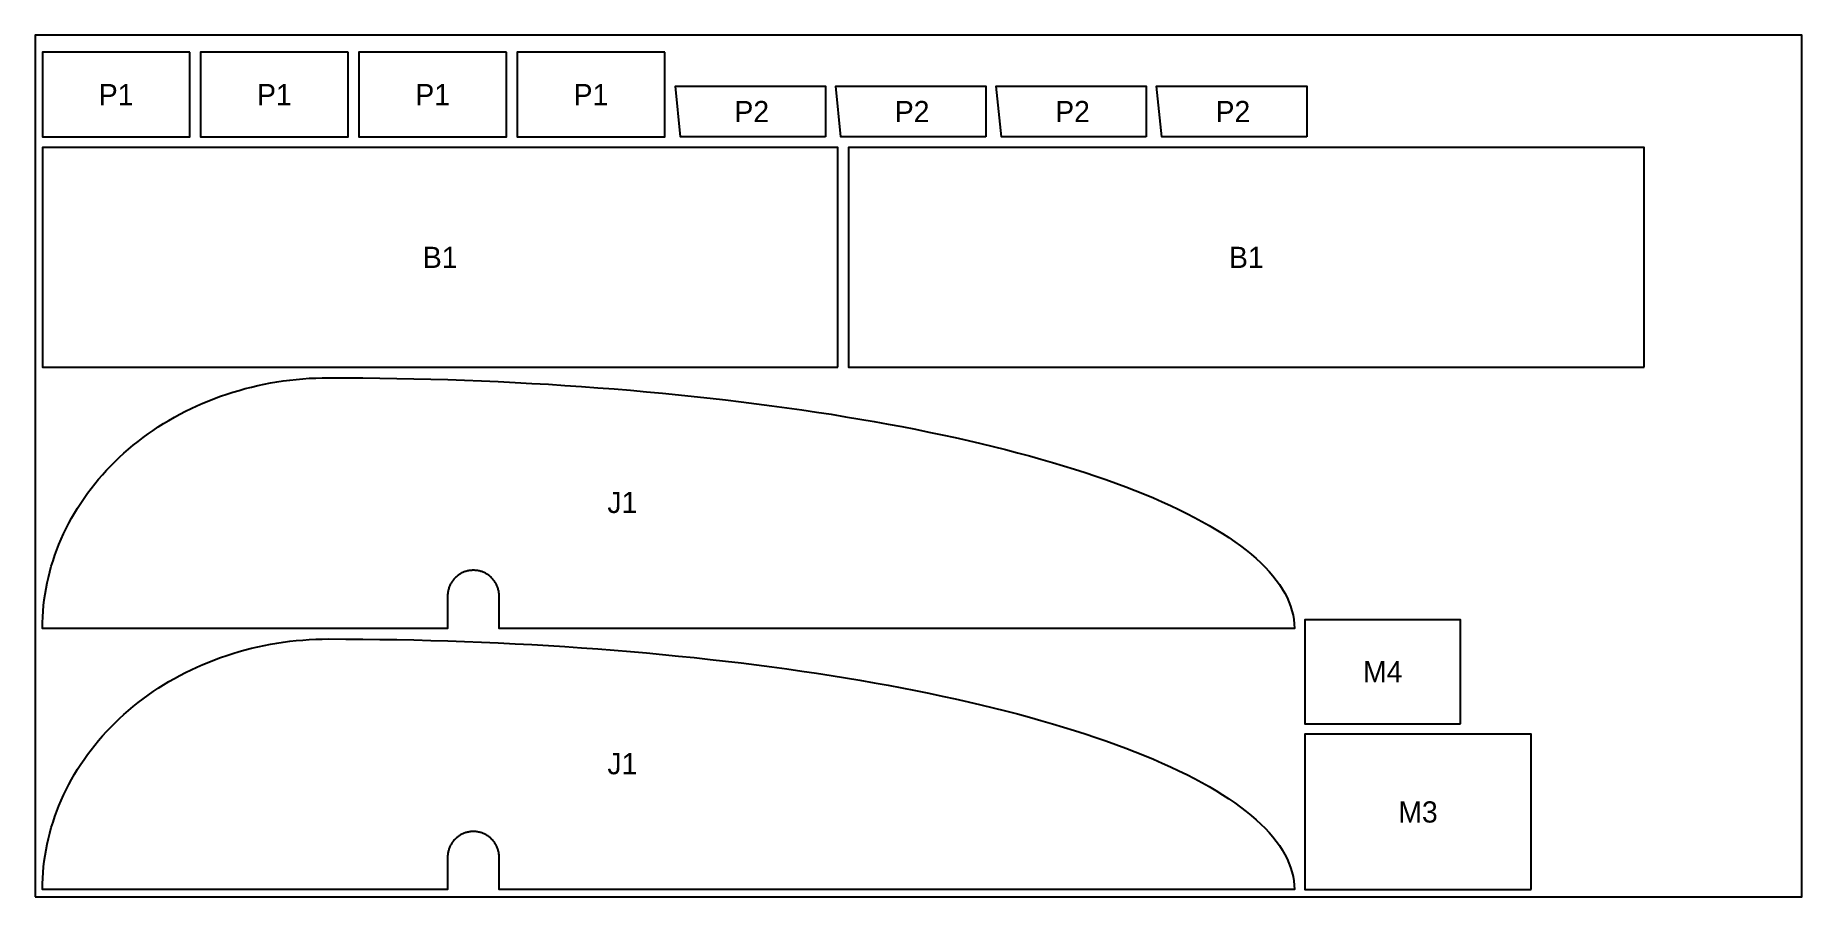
# Model space of a CAD drawing. Header units: millimetres. Extents: x 0 to 2500, y 0 to 1220.
import ezdxf
from ezdxf.enums import TextEntityAlignment as Align

# ---------------------------------------------------------------- set-up
doc = ezdxf.new("R2010")
doc.units = ezdxf.units.MM
for name, color, linetype in [('DECOUPE', 1, 'Continuous'), ('PANNEAU', 8, 'Continuous'), ('REPERES', 5, 'Continuous')]:
    doc.layers.add(name, color=color, linetype=linetype)

msp = doc.modelspace()

# ---------------------------------------------------------------- linework, layer by layer
at = {"layer": 'DECOUPE'}
for points in [[(218.79, 1196), (10, 1196), (10, 1076), (218.79, 1076)], [(442.79, 1196), (234, 1196), (234, 1076), (442.79, 1076)], [(666.79, 1196), (458, 1196), (458, 1076), (666.79, 1076)], [(890.79, 1196), (682, 1196), (682, 1076), (890.79, 1076)], [(1118.44, 1076), (913.29, 1076), (906, 1148), (1118.44, 1148)], [(1345.44, 1076), (1140.29, 1076), (1133, 1148), (1345.44, 1148)], [(1572.44, 1076), (1367.29, 1076), (1360, 1148), (1572.44, 1148)], [(1799.44, 1076), (1594.29, 1076), (1587, 1148), (1799.44, 1148)], [(1136, 750), (1136, 1061), (10, 1061), (10, 750)], [(2277, 750), (2277, 1061), (1151, 1061), (1151, 750)], [(10.11, 388.08), (10.42, 396.16), (10.94, 404.23), (11.68, 412.28), (12.62, 420.32), (13.77, 428.34), (15.13, 436.33), (16.7, 444.3), (18.48, 452.23), (20.46, 460.12), (22.64, 467.97), (25.03, 475.78), (27.62, 483.53), (30.41, 491.24), (33.4, 498.88), (36.59, 506.47), (39.97, 513.98), (43.55, 521.43), (47.32, 528.81), (51.28, 536.11), (55.43, 543.32), (59.77, 550.46), (64.29, 557.5), (69, 564.45), (73.88, 571.31), (78.94, 578.07), (84.17, 584.72), (89.58, 591.27), (95.15, 597.71), (100.89, 604.04), (106.8, 610.25), (112.86, 616.34), (119.08, 622.31), (125.45, 628.15), (131.98, 633.86), (138.65, 639.45), (145.46, 644.9), (152.41, 650.21), (159.5, 655.38), (166.72, 660.41), (174.08, 665.29), (181.55, 670.02), (189.15, 674.61), (196.86, 679.04), (204.69, 683.32), (212.63, 687.44), (220.67, 691.4), (228.81, 695.2), (237.05, 698.84), (245.38, 702.31), (253.8, 705.61), (262.3, 708.75), (270.88, 711.71), (279.54, 714.5), (288.27, 717.12), (297.06, 719.57), (305.92, 721.84), (314.83, 723.93), (323.79, 725.84), (332.8, 727.57), (341.85, 729.13), (350.95, 730.5), (360.07, 731.69), (369.22, 732.7), (378.4, 733.53), (387.6, 734.17), (396.81, 734.63), (406.03, 734.91), (415.25, 735), (439.37, 734.94), (463.49, 734.78), (487.58, 734.5), (511.66, 734.12), (535.71, 733.62), (559.72, 733.01), (583.68, 732.29), (607.59, 731.47), (631.44, 730.53), (655.22, 729.49), (678.93, 728.33), (702.56, 727.07), (726.1, 725.7), (749.54, 724.22), (772.87, 722.63), (796.1, 720.94), (819.21, 719.14), (842.19, 717.24), (865.03, 715.23), (887.74, 713.11), (910.3, 710.89), (932.71, 708.57), (954.95, 706.15), (977.03, 703.63), (998.93, 701), (1020.65, 698.27), (1042.18, 695.45), (1063.52, 692.53), (1084.65, 689.51), (1105.58, 686.39), (1126.29, 683.18), (1146.78, 679.87), (1167.04, 676.47), (1187.07, 672.98), (1206.85, 669.39), (1226.39, 665.72), (1245.68, 661.96), (1264.71, 658.11), (1283.47, 654.17), (1301.97, 650.15), (1320.18, 646.04), (1338.12, 641.85), (1355.77, 637.58), (1373.12, 633.23), (1390.18, 628.8), (1406.93, 624.29), (1423.38, 619.71), (1439.51, 615.05), (1455.32, 610.32), (1470.81, 605.51), (1485.96, 600.64), (1500.79, 595.7), (1515.28, 590.69), (1529.42, 585.61), (1543.22, 580.47), (1556.66, 575.27), (1569.75, 570.01), (1582.48, 564.69), (1594.85, 559.31), (1606.85, 553.87), (1618.48, 548.38), (1629.73, 542.84), (1640.61, 537.25), (1651.1, 531.61), (1661.21, 525.92), (1670.93, 520.18), (1680.26, 514.4), (1689.19, 508.58), (1697.73, 502.72), (1705.87, 496.83), (1713.61, 490.89), (1720.94, 484.92), (1727.87, 478.92), (1734.38, 472.89), (1740.49, 466.83), (1746.18, 460.74), (1751.46, 454.63), (1756.32, 448.49), (1760.77, 442.33), (1764.79, 436.15), (1768.4, 429.96), (1771.58, 423.75), (1774.34, 417.52), (1776.68, 411.29), (1778.6, 405.04), (1780.08, 398.79), (1781.15, 392.53), (1781.79, 386.27), (1782, 380), (656.5, 380), (656.5, 425.8), (656.48, 427), (656.42, 428.19), (656.32, 429.38), (656.19, 430.57), (656.01, 431.75), (655.8, 432.92), (655.55, 434.09), (655.26, 435.25), (654.93, 436.4), (654.56, 437.53), (654.16, 438.66), (653.72, 439.77), (653.25, 440.87), (652.74, 441.95), (652.19, 443.01), (651.61, 444.05), (651, 445.08), (650.35, 446.08), (649.67, 447.06), (648.96, 448.02), (648.21, 448.96), (647.44, 449.87), (646.64, 450.75), (645.81, 451.61), (644.95, 452.44), (644.07, 453.24), (643.16, 454.02), (642.22, 454.76), (641.26, 455.47), (640.28, 456.15), (639.27, 456.8), (638.25, 457.41), (637.21, 457.99), (636.14, 458.54), (635.06, 459.05), (633.97, 459.52), (632.86, 459.96), (631.73, 460.36), (630.6, 460.73), (629.45, 461.06), (628.29, 461.35), (627.12, 461.6), (625.95, 461.81), (624.76, 461.99), (623.58, 462.13), (622.39, 462.22), (621.19, 462.28), (620, 462.3), (618.81, 462.28), (617.61, 462.22), (616.42, 462.13), (615.24, 461.99), (614.05, 461.81), (612.88, 461.6), (611.71, 461.35), (610.55, 461.06), (609.4, 460.73), (608.27, 460.36), (607.14, 459.96), (606.03, 459.52), (604.94, 459.05), (603.86, 458.54), (602.79, 457.99), (601.75, 457.41), (600.73, 456.8), (599.72, 456.15), (598.74, 455.47), (597.78, 454.76), (596.84, 454.02), (595.93, 453.24), (595.05, 452.44), (594.19, 451.61), (593.36, 450.75), (592.56, 449.87), (591.79, 448.96), (591.04, 448.02), (590.33, 447.06), (589.65, 446.08), (589, 445.08), (588.39, 444.05), (587.81, 443.01), (587.26, 441.95), (586.75, 440.87), (586.28, 439.77), (585.84, 438.66), (585.44, 437.53), (585.07, 436.4), (584.74, 435.25), (584.45, 434.09), (584.2, 432.92), (583.99, 431.75), (583.81, 430.57), (583.68, 429.38), (583.58, 428.19), (583.52, 427), (583.5, 425.8), (583.5, 380), (10, 380)], [(2017, 245), (2017, 392.34), (1797, 392.34), (1797, 245)], [(10.11, 18.08), (10.42, 26.16), (10.94, 34.23), (11.68, 42.28), (12.62, 50.32), (13.77, 58.34), (15.13, 66.33), (16.7, 74.3), (18.48, 82.23), (20.46, 90.12), (22.64, 97.97), (25.03, 105.78), (27.62, 113.53), (30.41, 121.24), (33.4, 128.88), (36.59, 136.47), (39.97, 143.98), (43.55, 151.43), (47.32, 158.81), (51.28, 166.11), (55.43, 173.32), (59.77, 180.46), (64.29, 187.5), (69, 194.45), (73.88, 201.31), (78.94, 208.07), (84.17, 214.72), (89.58, 221.27), (95.15, 227.71), (100.89, 234.04), (106.8, 240.25), (112.86, 246.34), (119.08, 252.31), (125.45, 258.15), (131.98, 263.86), (138.65, 269.45), (145.46, 274.9), (152.41, 280.21), (159.5, 285.38), (166.72, 290.41), (174.08, 295.29), (181.55, 300.02), (189.15, 304.61), (196.86, 309.04), (204.69, 313.32), (212.63, 317.44), (220.67, 321.4), (228.81, 325.2), (237.05, 328.84), (245.38, 332.31), (253.8, 335.61), (262.3, 338.75), (270.88, 341.71), (279.54, 344.5), (288.27, 347.12), (297.06, 349.57), (305.92, 351.84), (314.83, 353.93), (323.79, 355.84), (332.8, 357.57), (341.85, 359.13), (350.95, 360.5), (360.07, 361.69), (369.22, 362.7), (378.4, 363.53), (387.6, 364.17), (396.81, 364.63), (406.03, 364.91), (415.25, 365), (439.37, 364.94), (463.49, 364.78), (487.58, 364.5), (511.66, 364.12), (535.71, 363.62), (559.72, 363.01), (583.68, 362.29), (607.59, 361.47), (631.44, 360.53), (655.22, 359.49), (678.93, 358.33), (702.56, 357.07), (726.1, 355.7), (749.54, 354.22), (772.87, 352.63), (796.1, 350.94), (819.21, 349.14), (842.19, 347.24), (865.03, 345.23), (887.74, 343.11), (910.3, 340.89), (932.71, 338.57), (954.95, 336.15), (977.03, 333.63), (998.93, 331), (1020.65, 328.27), (1042.18, 325.45), (1063.52, 322.53), (1084.65, 319.51), (1105.58, 316.39), (1126.29, 313.18), (1146.78, 309.87), (1167.04, 306.47), (1187.07, 302.98), (1206.85, 299.39), (1226.39, 295.72), (1245.68, 291.96), (1264.71, 288.11), (1283.47, 284.17), (1301.97, 280.15), (1320.18, 276.04), (1338.12, 271.85), (1355.77, 267.58), (1373.12, 263.23), (1390.18, 258.8), (1406.93, 254.29), (1423.38, 249.71), (1439.51, 245.05), (1455.32, 240.32), (1470.81, 235.51), (1485.96, 230.64), (1500.79, 225.7), (1515.28, 220.69), (1529.42, 215.61), (1543.22, 210.47), (1556.66, 205.27), (1569.75, 200.01), (1582.48, 194.69), (1594.85, 189.31), (1606.85, 183.87), (1618.48, 178.38), (1629.73, 172.84), (1640.61, 167.25), (1651.1, 161.61), (1661.21, 155.92), (1670.93, 150.18), (1680.26, 144.4), (1689.19, 138.58), (1697.73, 132.72), (1705.87, 126.83), (1713.61, 120.89), (1720.94, 114.92), (1727.87, 108.92), (1734.38, 102.89), (1740.49, 96.83), (1746.18, 90.74), (1751.46, 84.63), (1756.32, 78.49), (1760.77, 72.33), (1764.79, 66.15), (1768.4, 59.96), (1771.58, 53.75), (1774.34, 47.52), (1776.68, 41.29), (1778.6, 35.04), (1780.08, 28.79), (1781.15, 22.53), (1781.79, 16.27), (1782, 10), (656.5, 10), (656.5, 55.8), (656.48, 57), (656.42, 58.19), (656.32, 59.38), (656.19, 60.57), (656.01, 61.75), (655.8, 62.92), (655.55, 64.09), (655.26, 65.25), (654.93, 66.4), (654.56, 67.53), (654.16, 68.66), (653.72, 69.77), (653.25, 70.87), (652.74, 71.95), (652.19, 73.01), (651.61, 74.05), (651, 75.08), (650.35, 76.08), (649.67, 77.06), (648.96, 78.02), (648.21, 78.96), (647.44, 79.87), (646.64, 80.75), (645.81, 81.61), (644.95, 82.44), (644.07, 83.24), (643.16, 84.02), (642.22, 84.76), (641.26, 85.47), (640.28, 86.15), (639.27, 86.8), (638.25, 87.41), (637.21, 87.99), (636.14, 88.54), (635.06, 89.05), (633.97, 89.52), (632.86, 89.96), (631.73, 90.36), (630.6, 90.73), (629.45, 91.06), (628.29, 91.35), (627.12, 91.6), (625.95, 91.81), (624.76, 91.99), (623.58, 92.13), (622.39, 92.22), (621.19, 92.28), (620, 92.3), (618.81, 92.28), (617.61, 92.22), (616.42, 92.13), (615.24, 91.99), (614.05, 91.81), (612.88, 91.6), (611.71, 91.35), (610.55, 91.06), (609.4, 90.73), (608.27, 90.36), (607.14, 89.96), (606.03, 89.52), (604.94, 89.05), (603.86, 88.54), (602.79, 87.99), (601.75, 87.41), (600.73, 86.8), (599.72, 86.15), (598.74, 85.47), (597.78, 84.76), (596.84, 84.02), (595.93, 83.24), (595.05, 82.44), (594.19, 81.61), (593.36, 80.75), (592.56, 79.87), (591.79, 78.96), (591.04, 78.02), (590.33, 77.06), (589.65, 76.08), (589, 75.08), (588.39, 74.05), (587.81, 73.01), (587.26, 71.95), (586.75, 70.87), (586.28, 69.77), (585.84, 68.66), (585.44, 67.53), (585.07, 66.4), (584.74, 65.25), (584.45, 64.09), (584.2, 62.92), (583.99, 61.75), (583.81, 60.57), (583.68, 59.38), (583.58, 58.19), (583.52, 57), (583.5, 55.8), (583.5, 10), (10, 10)], [(2117, 10), (2117, 230), (1797, 230), (1797, 10)]]:
    msp.add_lwpolyline(points, close=True, dxfattribs=at)
at = {"layer": 'PANNEAU'}
msp.add_lwpolyline([(0, 0), (2500, 0), (2500, 1220), (0, 1220)], close=True, dxfattribs=at)

# ---------------------------------------------------------------- texts
at = {"layer": 'REPERES'}
for s, p in [('P1', (114.4, 1136)), ('P1', (338.4, 1136)), ('P1', (562.4, 1136)), ('P1', (786.4, 1136)), ('P2', (1014.04, 1112)), ('P2', (1241.04, 1112)), ('P2', (1468.04, 1112)), ('P2', (1695.04, 1112)), ('B1', (573, 905.5)), ('B1', (1714, 905.5)), ('J1', (830.87, 558.4)), ('M4', (1907, 318.67)), ('J1', (830.87, 188.4)), ('M3', (1957, 120))]:
    msp.add_text(s, height=30, dxfattribs=at).set_placement(p, align=Align.MIDDLE_CENTER)

doc.saveas('drawing.dxf')
